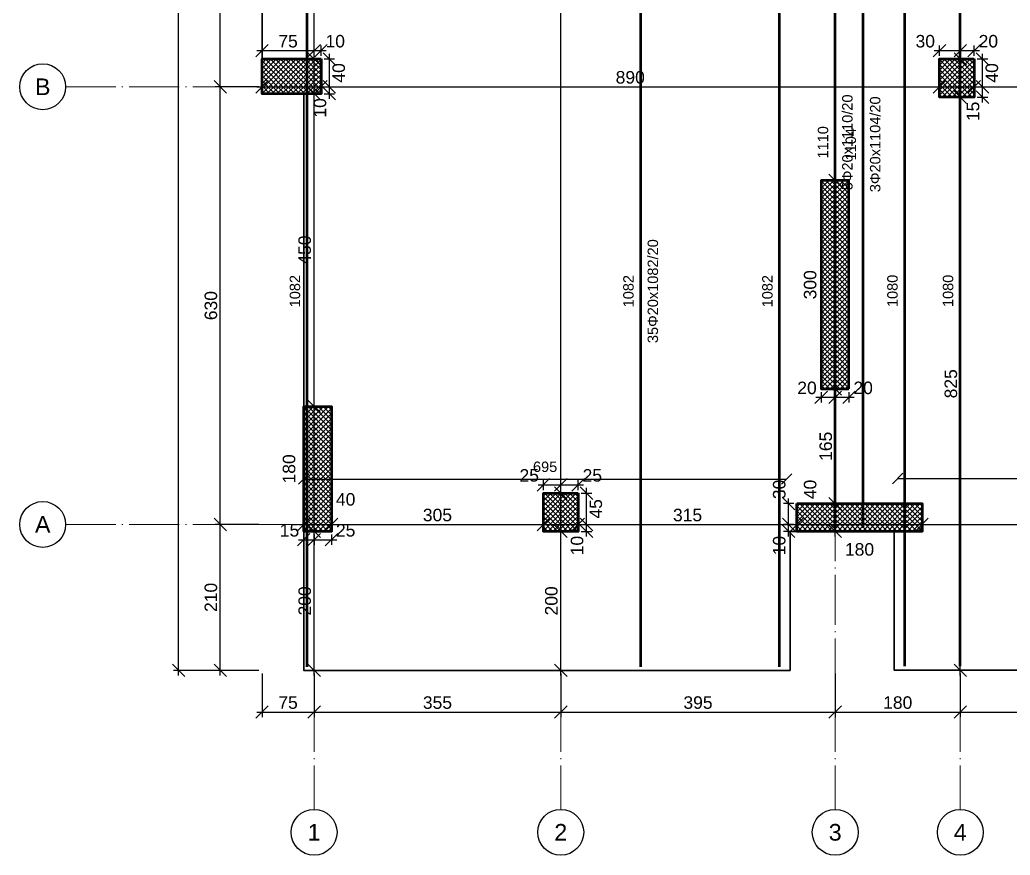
# Model space of a CAD drawing. Header units: millimetres. Extents: x -404 to 6018, y -5139 to 7890.
# Drawn here: x 3471 to 4897, y -466 to 736 of the extents above; entities that cross this region are included whole.
import ezdxf
from ezdxf.enums import TextEntityAlignment as Align

# ---------------------------------------------------------------- set-up
doc = ezdxf.new("R2010")
doc.units = ezdxf.units.MM
doc.linetypes.add('ZWCAD_ISO04W100', pattern=[30.5, 24, -3, 0.5, -3])
for name, color, linetype, lineweight in [('AXIS LINES', 255, 'ZWCAD_ISO04W100', 13), ('COLUMN', 140, 'Continuous', 53), ('SLAB', 3, 'Continuous', 35), ('WALL', 10, 'Continuous', 53)]:
    doc.layers.add(name, color=color, linetype=linetype, lineweight=lineweight)
for name, color, linetype in [('FLOOR', 3, 'Continuous'), ('FW_AXIS', 7, 'Continuous'), ('FW_COLUMN_HATCH', 8, 'Continuous'), ('FW_DIM', 7, 'Continuous'), ('FW_WALL_HATCH', 8, 'Continuous'), ('REB_BOT_MESH_Y', 5, 'Continuous'), ('REB_BOT_MESH_Y_RANGE', 5, 'Continuous'), ('REB_BOT_MESH_Y_TEXT', 5, 'Continuous')]:
    doc.layers.add(name, color=color, linetype=linetype)
doc.styles.add('REBAR_TXT', font='arial.ttf')
doc.styles.get("Standard").update_dxf_attribs({"font": 'arial.ttf'})
doc.dimstyles.new('FW_DIM', dxfattribs={"dimtxt": 18, "dimasz": 9, "dimexe": 7.5, "dimexo": 4.5, "dimgap": 4.5, "dimtad": 1, "dimdec": 0, "dimtxsty": 'Standard', "dimtsz": 9, "dimcen": 2.5, "dimdle": 7.5, "dimclrd": 256, "dimclre": 256, "dimclrt": 7, "dimazin": 3, "dimtfac": 1, "dimtmove": 2, "dimatfit": 3})
doc.dimstyles.new('REBAR M-200', dxfattribs={"dimtxt": 15, "dimasz": 15, "dimexe": 25, "dimexo": 12.5, "dimgap": 10, "dimtad": 1, "dimdec": 0, "dimtxsty": 'Standard', "dimblk": 'NONE', "dimcen": 50, "dimse1": 1, "dimse2": 1, "dimclrd": 6, "dimclre": 6, "dimclrt": 7, "dimazin": 3, "dimtfac": 1, "dimtmove": 2, "dimatfit": 3, "dimldrblk": 'NONE', "dimlwd": 53})
doc.dimstyles.new('REBAR RANGE', dxfattribs={"dimtxt": 15, "dimasz": 2.5, "dimexe": 0, "dimexo": 0, "dimgap": 10, "dimtad": 1, "dimdec": 0, "dimtxsty": 'Standard', "dimtsz": 7.5, "dimcen": 2.5, "dimse1": 1, "dimse2": 1, "dimclrd": 6, "dimclre": 6, "dimclrt": 7, "dimazin": 3, "dimtfac": 1, "dimtmove": 2, "dimatfit": 3, "dimlwd": 25})

# ---------------------------------------------------------------- blocks, each defined once
blk = doc.blocks.new('*D529')
at = {"color": 6, "lineweight": 53}
blk.add_line((4365, -195), (4365, 886.5), dxfattribs=at)
at = {"layer": 'Defpoints'}
for p in [(4365, 886.5), (4365, -195), (4365, -195)]:
    blk.add_point(p, dxfattribs=at)
at = {"layer": 'REB_BOT_MESH_Y', "color": 7, "insert": (4347.5, 345.8), "char_height": 15, "attachment_point": 5, "rotation": 90}
blk.add_mtext('1082', dxfattribs=at)
blk = doc.blocks.new('_NONE')
blk = doc.blocks.new('*D540')
at = {"color": 6, "lineweight": 53}
blk.add_line((4825, -194), (4825, 886.5), dxfattribs=at)
at = {"layer": 'Defpoints'}
for p in [(4825, 886.5), (4825, -194), (4825, -194)]:
    blk.add_point(p, dxfattribs=at)
at = {"layer": 'REB_BOT_MESH_Y', "color": 7, "insert": (4807.5, 346.2), "char_height": 15, "attachment_point": 5, "rotation": 90}
blk.add_mtext('1080', dxfattribs=at)
blk = doc.blocks.new('*D550')
at = {"color": 6, "lineweight": 53}
blk.add_line((4565, -195), (4565, 886.5), dxfattribs=at)
at = {"layer": 'Defpoints'}
for p in [(4565, 886.5), (4565, -195), (4565, -195)]:
    blk.add_point(p, dxfattribs=at)
at = {"layer": 'REB_BOT_MESH_Y', "color": 7, "insert": (4547.5, 345.8), "char_height": 15, "attachment_point": 5, "rotation": 90}
blk.add_mtext('1082', dxfattribs=at)
blk = doc.blocks.new('*D554')
at = {"color": 6, "lineweight": 53}
blk.add_line((4745, -194), (4745, 886.5), dxfattribs=at)
at = {"layer": 'Defpoints'}
for p in [(4745, 886.5), (4745, -194), (4745, -194)]:
    blk.add_point(p, dxfattribs=at)
at = {"layer": 'REB_BOT_MESH_Y', "color": 7, "insert": (4727.5, 346.2), "char_height": 15, "attachment_point": 5, "rotation": 90}
blk.add_mtext('1080', dxfattribs=at)
blk = doc.blocks.new('*D565')
at = {"color": 6, "lineweight": 53}
blk.add_line((3885, -195), (3885, 886.5), dxfattribs=at)
at = {"layer": 'Defpoints'}
for p in [(3885, 886.5), (3885, -195), (3885, -195)]:
    blk.add_point(p, dxfattribs=at)
at = {"layer": 'REB_BOT_MESH_Y', "color": 7, "insert": (3867.5, 345.8), "char_height": 15, "attachment_point": 5, "rotation": 90}
blk.add_mtext('1082', dxfattribs=at)
blk = doc.blocks.new('*D569')
at = {"color": 6, "lineweight": 53}
blk.add_line((4685, 5), (4685, 1109.5), dxfattribs=at)
at = {"layer": 'Defpoints'}
for p in [(4685, 1109.5), (4685, 5), (4685, 5)]:
    blk.add_point(p, dxfattribs=at)
at = {"layer": 'REB_BOT_MESH_Y', "color": 7, "insert": (4667.5, 557.2), "char_height": 15, "attachment_point": 5, "rotation": 90}
blk.add_mtext('1104', dxfattribs=at)
blk = doc.blocks.new('_Oblique')
at = {"color": 0, "linetype": 'ByBlock', "lineweight": -2}
blk.add_line((-0.5, -0.5), (0.5, 0.5), dxfattribs=at)
blk = doc.blocks.new('*D576')
at = {"color": 6, "lineweight": 25}
blk.add_line((3880, 75.4), (4575, 75.4), dxfattribs=at)
at = {"layer": 'Defpoints'}
for p in [(3880, 75.4), (3880, 75.4), (4575, 75.4)]:
    blk.add_point(p, dxfattribs=at)
at = {"layer": 'REB_BOT_MESH_Y_RANGE', "color": 6, "xscale": 15, "yscale": 15}
for p in [(3880, 75.4), (4575, 75.4)]:
    blk.add_blockref('_OBLIQUE', p, dxfattribs=at)
at = {"layer": 'REB_BOT_MESH_Y_RANGE', "color": 7, "insert": (4227.5, 92.9), "char_height": 15, "attachment_point": 5}
blk.add_mtext('695', dxfattribs=at)
blk = doc.blocks.new('*D577')
at = {"color": 6, "lineweight": 25}
blk.add_line((4735, 76.1), (5415, 76.1), dxfattribs=at)
at = {"layer": 'Defpoints'}
for p in [(4735, 76.1), (4735, 76.1), (5415, 76.1)]:
    blk.add_point(p, dxfattribs=at)
at = {"layer": 'REB_BOT_MESH_Y_RANGE', "color": 6, "xscale": 15, "yscale": 15}
for p in [(4735, 76.1), (5415, 76.1)]:
    blk.add_blockref('_OBLIQUE', p, dxfattribs=at)
at = {"layer": 'REB_BOT_MESH_Y_RANGE', "color": 7, "insert": (5075, 93.6), "char_height": 15, "attachment_point": 5}
blk.add_mtext('680', dxfattribs=at)
blk = doc.blocks.new('*D594')
at = {"color": 6, "lineweight": 53}
blk.add_line((4645, 5), (4645, 1115), dxfattribs=at)
at = {"layer": 'Defpoints'}
for p in [(4645, 1115), (4645, 5), (4645, 5)]:
    blk.add_point(p, dxfattribs=at)
at = {"layer": 'REB_BOT_MESH_Y', "color": 7, "insert": (4627.5, 560), "char_height": 15, "attachment_point": 5, "rotation": 90}
blk.add_mtext('1110', dxfattribs=at)
blk = doc.blocks.new('*D610')
for p, q in [((3872.5, -12), (3902.5, -12)), ((3880, -4.5), (3880, -19.5)), ((3895, -4.5), (3895, -19.5))]:
    blk.add_line(p, q)
at = {"layer": 'Defpoints'}
for p in [(3880, 0), (3895, 0), (3880, -12)]:
    blk.add_point(p, dxfattribs=at)
at = {"layer": 'FW_DIM', "xscale": 18, "yscale": 18}
for p in [(3880, -12), (3895, -12)]:
    blk.add_blockref('_OBLIQUE', p, dxfattribs=at)
at = {"layer": 'FW_DIM', "color": 7, "insert": (3859.6, 1.5), "char_height": 18, "attachment_point": 5}
blk.add_mtext('15', dxfattribs=at)
blk = doc.blocks.new('*D611')
for p, q in [((3887.5, -12), (3927.5, -12)), ((3895, -4.5), (3895, -19.5)), ((3920, -4.5), (3920, -19.5))]:
    blk.add_line(p, q)
at = {"layer": 'Defpoints'}
for p in [(3895, 0), (3920, 0), (3895, -12)]:
    blk.add_point(p, dxfattribs=at)
at = {"layer": 'FW_DIM', "xscale": 18, "yscale": 18}
for p in [(3895, -12), (3920, -12)]:
    blk.add_blockref('_OBLIQUE', p, dxfattribs=at)
at = {"layer": 'FW_DIM', "color": 7, "insert": (3940.4, 1.5), "char_height": 18, "attachment_point": 5}
blk.add_mtext('25', dxfattribs=at)
blk = doc.blocks.new('*D626')
for p, q in [((4578, -7.5), (4578, 17.5)), ((4585.5, 10), (4570.5, 10)), ((4585.5, 0), (4570.5, 0))]:
    blk.add_line(p, q)
at = {"layer": 'Defpoints'}
for p in [(4578, 0), (4590, 10), (4590, 0)]:
    blk.add_point(p, dxfattribs=at)
at = {"layer": 'FW_DIM', "xscale": 18, "yscale": 18, "rotation": 90}
for p in [(4578, 10), (4578, 0)]:
    blk.add_blockref('_OBLIQUE', p, dxfattribs=at)
at = {"layer": 'FW_DIM', "color": 7, "insert": (4564.5, -20.4), "char_height": 18, "attachment_point": 5, "rotation": 90}
blk.add_mtext('10', dxfattribs=at)
blk = doc.blocks.new('*D627')
for p, q in [((4578, 2.5), (4578, 47.5)), ((4585.5, 40), (4570.5, 40)), ((4585.5, 10), (4570.5, 10))]:
    blk.add_line(p, q)
at = {"layer": 'Defpoints'}
for p in [(4590, 40), (4578, 10), (4590, 10)]:
    blk.add_point(p, dxfattribs=at)
at = {"layer": 'FW_DIM', "xscale": 18, "yscale": 18, "rotation": 90}
for p in [(4578, 40), (4578, 10)]:
    blk.add_blockref('_OBLIQUE', p, dxfattribs=at)
at = {"layer": 'FW_DIM', "color": 7, "insert": (4564.5, 60.4), "char_height": 18, "attachment_point": 5, "rotation": 90}
blk.add_mtext('30', dxfattribs=at)
blk = doc.blocks.new('*D630')
for p, q in [((4624.8, 200.5), (4624.8, 185.5)), ((4645, 200.5), (4645, 185.5)), ((4617.3, 193), (4652.5, 193))]:
    blk.add_line(p, q)
at = {"layer": 'Defpoints'}
for p in [(4624.8, 205), (4645, 205), (4624.8, 193)]:
    blk.add_point(p, dxfattribs=at)
at = {"layer": 'FW_DIM', "xscale": 18, "yscale": 18}
for p in [(4624.8, 193), (4645, 193)]:
    blk.add_blockref('_OBLIQUE', p, dxfattribs=at)
at = {"layer": 'FW_DIM', "color": 7, "insert": (4604.4, 206.5), "char_height": 18, "attachment_point": 5}
blk.add_mtext('20', dxfattribs=at)
blk = doc.blocks.new('*D631')
for p, q in [((4645, 200.5), (4645, 185.5)), ((4664.8, 200.5), (4664.8, 185.5)), ((4637.5, 193), (4672.3, 193))]:
    blk.add_line(p, q)
at = {"layer": 'Defpoints'}
for p in [(4645, 205), (4664.8, 205), (4645, 193)]:
    blk.add_point(p, dxfattribs=at)
at = {"layer": 'FW_DIM', "xscale": 18, "yscale": 18}
for p in [(4645, 193), (4664.8, 193)]:
    blk.add_blockref('_OBLIQUE', p, dxfattribs=at)
at = {"layer": 'FW_DIM', "color": 7, "insert": (4685.2, 206.5), "char_height": 18, "attachment_point": 5}
blk.add_mtext('20', dxfattribs=at)
blk = doc.blocks.new('*D662')
for p, q in [((3820, 684.5), (3820, 699.5)), ((3895, 684.5), (3895, 699.5)), ((3812.5, 692), (3902.5, 692))]:
    blk.add_line(p, q)
at = {"layer": 'Defpoints'}
for p in [(3820, 692), (3820, 680), (3895, 680)]:
    blk.add_point(p, dxfattribs=at)
at = {"layer": 'FW_DIM', "xscale": 18, "yscale": 18}
for p in [(3820, 692), (3895, 692)]:
    blk.add_blockref('_OBLIQUE', p, dxfattribs=at)
at = {"layer": 'FW_DIM', "color": 7, "insert": (3857.5, 705.5), "char_height": 18, "attachment_point": 5}
blk.add_mtext('75', dxfattribs=at)
blk = doc.blocks.new('*D663')
for p, q in [((3895, 684.5), (3895, 699.5)), ((3905, 684.5), (3905, 699.5)), ((3887.5, 692), (3912.5, 692))]:
    blk.add_line(p, q)
at = {"layer": 'Defpoints'}
for p in [(3895, 692), (3895, 680), (3905, 680)]:
    blk.add_point(p, dxfattribs=at)
at = {"layer": 'FW_DIM', "xscale": 18, "yscale": 18}
for p in [(3895, 692), (3905, 692)]:
    blk.add_blockref('_OBLIQUE', p, dxfattribs=at)
at = {"layer": 'FW_DIM', "color": 7, "insert": (3925.4, 705.5), "char_height": 18, "attachment_point": 5}
blk.add_mtext('10', dxfattribs=at)
blk = doc.blocks.new('*D664')
for p, q in [((3917, 622.5), (3917, 647.5)), ((3909.5, 640), (3924.5, 640)), ((3909.5, 630), (3924.5, 630))]:
    blk.add_line(p, q)
at = {"layer": 'Defpoints'}
for p in [(3905, 640), (3905, 630), (3917, 630)]:
    blk.add_point(p, dxfattribs=at)
at = {"layer": 'FW_DIM', "xscale": 18, "yscale": 18, "rotation": 90}
for p in [(3917, 640), (3917, 630)]:
    blk.add_blockref('_OBLIQUE', p, dxfattribs=at)
at = {"layer": 'FW_DIM', "color": 7, "insert": (3903.5, 609.6), "char_height": 18, "attachment_point": 5, "rotation": 90}
blk.add_mtext('10', dxfattribs=at)
blk = doc.blocks.new('*D665')
for p, q in [((3917, 632.5), (3917, 687.5)), ((3909.5, 680), (3924.5, 680)), ((3909.5, 640), (3924.5, 640))]:
    blk.add_line(p, q)
at = {"layer": 'Defpoints'}
for p in [(3905, 680), (3905, 640), (3917, 640)]:
    blk.add_point(p, dxfattribs=at)
at = {"layer": 'FW_DIM', "xscale": 18, "yscale": 18, "rotation": 90}
for p in [(3917, 680), (3917, 640)]:
    blk.add_blockref('_OBLIQUE', p, dxfattribs=at)
at = {"layer": 'FW_DIM', "color": 7, "insert": (3930.5, 660), "char_height": 18, "attachment_point": 5, "rotation": 90}
blk.add_mtext('40', dxfattribs=at)
blk = doc.blocks.new('*D666')
for p, q in [((4795, 684.5), (4795, 699.5)), ((4825, 684.5), (4825, 699.5)), ((4787.5, 692), (4832.5, 692))]:
    blk.add_line(p, q)
at = {"layer": 'Defpoints'}
for p in [(4795, 692), (4795, 680), (4825, 680)]:
    blk.add_point(p, dxfattribs=at)
at = {"layer": 'FW_DIM', "xscale": 18, "yscale": 18}
for p in [(4795, 692), (4825, 692)]:
    blk.add_blockref('_OBLIQUE', p, dxfattribs=at)
at = {"layer": 'FW_DIM', "color": 7, "insert": (4774.6, 705.5), "char_height": 18, "attachment_point": 5}
blk.add_mtext('30', dxfattribs=at)
blk = doc.blocks.new('*D667')
for p, q in [((4825, 684.5), (4825, 699.5)), ((4845, 684.5), (4845, 699.5)), ((4817.5, 692), (4852.5, 692))]:
    blk.add_line(p, q)
at = {"layer": 'Defpoints'}
for p in [(4825, 692), (4825, 680), (4845, 680)]:
    blk.add_point(p, dxfattribs=at)
at = {"layer": 'FW_DIM', "xscale": 18, "yscale": 18}
for p in [(4825, 692), (4845, 692)]:
    blk.add_blockref('_OBLIQUE', p, dxfattribs=at)
at = {"layer": 'FW_DIM', "color": 7, "insert": (4865.4, 705.5), "char_height": 18, "attachment_point": 5}
blk.add_mtext('20', dxfattribs=at)
blk = doc.blocks.new('*D668')
for p, q in [((4857, 617.5), (4857, 647.5)), ((4849.5, 640), (4864.5, 640)), ((4849.5, 625), (4864.5, 625))]:
    blk.add_line(p, q)
at = {"layer": 'Defpoints'}
for p in [(4845, 640), (4845, 625), (4857, 625)]:
    blk.add_point(p, dxfattribs=at)
at = {"layer": 'FW_DIM', "xscale": 18, "yscale": 18, "rotation": 90}
for p in [(4857, 640), (4857, 625)]:
    blk.add_blockref('_OBLIQUE', p, dxfattribs=at)
at = {"layer": 'FW_DIM', "color": 7, "insert": (4843.5, 604.6), "char_height": 18, "attachment_point": 5, "rotation": 90}
blk.add_mtext('15', dxfattribs=at)
blk = doc.blocks.new('*D669')
for p, q in [((4857, 632.5), (4857, 687.5)), ((4849.5, 680), (4864.5, 680)), ((4849.5, 640), (4864.5, 640))]:
    blk.add_line(p, q)
at = {"layer": 'Defpoints'}
for p in [(4845, 680), (4845, 640), (4857, 640)]:
    blk.add_point(p, dxfattribs=at)
at = {"layer": 'FW_DIM', "xscale": 18, "yscale": 18, "rotation": 90}
for p in [(4857, 680), (4857, 640)]:
    blk.add_blockref('_OBLIQUE', p, dxfattribs=at)
at = {"layer": 'FW_DIM', "color": 7, "insert": (4870.5, 660), "char_height": 18, "attachment_point": 5, "rotation": 90}
blk.add_mtext('40', dxfattribs=at)
blk = doc.blocks.new('*D673')
for p, q in [((4225, 59.5), (4225, 74.5)), ((4250, 59.5), (4250, 74.5)), ((4217.5, 67), (4257.5, 67))]:
    blk.add_line(p, q)
at = {"layer": 'Defpoints'}
for p in [(4225, 67), (4225, 55), (4250, 55)]:
    blk.add_point(p, dxfattribs=at)
at = {"layer": 'FW_DIM', "xscale": 18, "yscale": 18}
for p in [(4225, 67), (4250, 67)]:
    blk.add_blockref('_OBLIQUE', p, dxfattribs=at)
at = {"layer": 'FW_DIM', "color": 7, "insert": (4204.6, 80.5), "char_height": 18, "attachment_point": 5}
blk.add_mtext('25', dxfattribs=at)
blk = doc.blocks.new('*D674')
for p, q in [((4250, 59.5), (4250, 74.5)), ((4275, 59.5), (4275, 74.5)), ((4242.5, 67), (4282.5, 67))]:
    blk.add_line(p, q)
at = {"layer": 'Defpoints'}
for p in [(4250, 67), (4250, 55), (4275, 55)]:
    blk.add_point(p, dxfattribs=at)
at = {"layer": 'FW_DIM', "xscale": 18, "yscale": 18}
for p in [(4250, 67), (4275, 67)]:
    blk.add_blockref('_OBLIQUE', p, dxfattribs=at)
at = {"layer": 'FW_DIM', "color": 7, "insert": (4295.4, 80.5), "char_height": 18, "attachment_point": 5}
blk.add_mtext('25', dxfattribs=at)
blk = doc.blocks.new('*D675')
for p, q in [((4287, -7.5), (4287, 17.5)), ((4279.5, 10), (4294.5, 10)), ((4279.5, 0), (4294.5, 0))]:
    blk.add_line(p, q)
at = {"layer": 'Defpoints'}
for p in [(4275, 10), (4275, 0), (4287, 0)]:
    blk.add_point(p, dxfattribs=at)
at = {"layer": 'FW_DIM', "xscale": 18, "yscale": 18, "rotation": 90}
for p in [(4287, 10), (4287, 0)]:
    blk.add_blockref('_OBLIQUE', p, dxfattribs=at)
at = {"layer": 'FW_DIM', "color": 7, "insert": (4273.5, -20.4), "char_height": 18, "attachment_point": 5, "rotation": 90}
blk.add_mtext('10', dxfattribs=at)
blk = doc.blocks.new('*D676')
for p, q in [((4287, 2.5), (4287, 62.5)), ((4279.5, 55), (4294.5, 55)), ((4279.5, 10), (4294.5, 10))]:
    blk.add_line(p, q)
at = {"layer": 'Defpoints'}
for p in [(4275, 55), (4275, 10), (4287, 10)]:
    blk.add_point(p, dxfattribs=at)
at = {"layer": 'FW_DIM', "xscale": 18, "yscale": 18, "rotation": 90}
for p in [(4287, 55), (4287, 10)]:
    blk.add_blockref('_OBLIQUE', p, dxfattribs=at)
at = {"layer": 'FW_DIM', "color": 7, "insert": (4300.5, 32.5), "char_height": 18, "attachment_point": 5, "rotation": 90}
blk.add_mtext('45', dxfattribs=at)
blk = doc.blocks.new('*D686')
for p, q in [((3880, 14.5), (3880, 17.5)), ((3920, 14.5), (3920, 17.5)), ((3872.5, 10), (3927.5, 10))]:
    blk.add_line(p, q)
at = {"layer": 'Defpoints'}
for p in [(3880, 10), (3880, 10), (3920, 10)]:
    blk.add_point(p, dxfattribs=at)
at = {"layer": 'FW_DIM', "xscale": 18, "yscale": 18}
for p in [(3880, 10), (3920, 10)]:
    blk.add_blockref('_OBLIQUE', p, dxfattribs=at)
at = {"layer": 'FW_DIM', "color": 7, "insert": (3940.4, 46), "char_height": 18, "attachment_point": 5}
blk.add_mtext('40', dxfattribs=at)
blk = doc.blocks.new('*D687')
for p, q in [((3920, 14.5), (3920, 17.5)), ((4225, 14.5), (4225, 17.5)), ((3912.5, 10), (4232.5, 10))]:
    blk.add_line(p, q)
at = {"layer": 'Defpoints'}
for p in [(3920, 10), (3920, 10), (4225, 10)]:
    blk.add_point(p, dxfattribs=at)
at = {"layer": 'FW_DIM', "xscale": 18, "yscale": 18}
for p in [(3920, 10), (4225, 10)]:
    blk.add_blockref('_OBLIQUE', p, dxfattribs=at)
at = {"layer": 'FW_DIM', "color": 7, "insert": (4072.5, 23.5), "char_height": 18, "attachment_point": 5}
blk.add_mtext('305', dxfattribs=at)
blk = doc.blocks.new('*D688')
for p, q in [((4225, 14.5), (4225, 17.5)), ((4275, 14.5), (4275, 17.5)), ((4217.5, 10), (4282.5, 10))]:
    blk.add_line(p, q)
at = {"layer": 'Defpoints'}
for p in [(4225, 10), (4225, 10), (4275, 10)]:
    blk.add_point(p, dxfattribs=at)
at = {"layer": 'FW_DIM', "xscale": 18, "yscale": 18}
for p in [(4225, 10), (4275, 10)]:
    blk.add_blockref('_OBLIQUE', p, dxfattribs=at)
blk = doc.blocks.new('*D689')
for p, q in [((4275, 14.5), (4275, 17.5)), ((4590, 14.5), (4590, 17.5)), ((4267.5, 10), (4597.5, 10))]:
    blk.add_line(p, q)
at = {"layer": 'Defpoints'}
for p in [(4275, 10), (4275, 10), (4590, 10)]:
    blk.add_point(p, dxfattribs=at)
at = {"layer": 'FW_DIM', "xscale": 18, "yscale": 18}
for p in [(4275, 10), (4590, 10)]:
    blk.add_blockref('_OBLIQUE', p, dxfattribs=at)
at = {"layer": 'FW_DIM', "color": 7, "insert": (4432.5, 23.5), "char_height": 18, "attachment_point": 5}
blk.add_mtext('315', dxfattribs=at)
blk = doc.blocks.new('*D690')
for p, q in [((4590, 14.5), (4590, 17.5)), ((4770, 14.5), (4770, 17.5)), ((4582.5, 10), (4777.5, 10))]:
    blk.add_line(p, q)
at = {"layer": 'Defpoints'}
for p in [(4590, 10), (4590, 10), (4770, 10)]:
    blk.add_point(p, dxfattribs=at)
at = {"layer": 'FW_DIM', "xscale": 18, "yscale": 18}
for p in [(4590, 10), (4770, 10)]:
    blk.add_blockref('_OBLIQUE', p, dxfattribs=at)
at = {"layer": 'FW_DIM', "color": 7, "insert": (4680, -26), "char_height": 18, "attachment_point": 5}
blk.add_mtext('180', dxfattribs=at)
blk = doc.blocks.new('*D691')
for p, q in [((4770, 14.5), (4770, 17.5)), ((5180, 14.5), (5180, 17.5)), ((4762.5, 10), (5187.5, 10))]:
    blk.add_line(p, q)
at = {"layer": 'Defpoints'}
for p in [(4770, 10), (4770, 10), (5180, 10)]:
    blk.add_point(p, dxfattribs=at)
at = {"layer": 'FW_DIM', "xscale": 18, "yscale": 18}
for p in [(4770, 10), (5180, 10)]:
    blk.add_blockref('_OBLIQUE', p, dxfattribs=at)
at = {"layer": 'FW_DIM', "color": 7, "insert": (4975, 23.5), "char_height": 18, "attachment_point": 5}
blk.add_mtext('410', dxfattribs=at)
blk = doc.blocks.new('*D693')
for p, q in [((3820, 644.5), (3820, 647.5)), ((3905, 644.5), (3905, 647.5)), ((3812.5, 640), (3912.5, 640))]:
    blk.add_line(p, q)
at = {"layer": 'Defpoints'}
for p in [(3820, 640), (3820, 640), (3905, 640)]:
    blk.add_point(p, dxfattribs=at)
at = {"layer": 'FW_DIM', "xscale": 18, "yscale": 18}
for p in [(3820, 640), (3905, 640)]:
    blk.add_blockref('_OBLIQUE', p, dxfattribs=at)
blk = doc.blocks.new('*D694')
for p, q in [((3905, 644.5), (3905, 647.5)), ((4795, 644.5), (4795, 647.5)), ((3897.5, 640), (4802.5, 640))]:
    blk.add_line(p, q)
at = {"layer": 'Defpoints'}
for p in [(3905, 640), (3905, 640), (4795, 640)]:
    blk.add_point(p, dxfattribs=at)
at = {"layer": 'FW_DIM', "xscale": 18, "yscale": 18}
for p in [(3905, 640), (4795, 640)]:
    blk.add_blockref('_OBLIQUE', p, dxfattribs=at)
at = {"layer": 'FW_DIM', "color": 7, "insert": (4350, 653.5), "char_height": 18, "attachment_point": 5}
blk.add_mtext('890', dxfattribs=at)
blk = doc.blocks.new('*D695')
for p, q in [((4795, 644.5), (4795, 647.5)), ((4845, 644.5), (4845, 647.5)), ((4787.5, 640), (4852.5, 640))]:
    blk.add_line(p, q)
at = {"layer": 'Defpoints'}
for p in [(4795, 640), (4795, 640), (4845, 640)]:
    blk.add_point(p, dxfattribs=at)
at = {"layer": 'FW_DIM', "xscale": 18, "yscale": 18}
for p in [(4795, 640), (4845, 640)]:
    blk.add_blockref('_OBLIQUE', p, dxfattribs=at)
blk = doc.blocks.new('*D696')
for p, q in [((4845, 644.5), (4845, 647.5)), ((5410, 644.5), (5410, 647.5)), ((4837.5, 640), (5417.5, 640))]:
    blk.add_line(p, q)
at = {"layer": 'Defpoints'}
for p in [(4845, 640), (4845, 640), (5410, 640)]:
    blk.add_point(p, dxfattribs=at)
at = {"layer": 'FW_DIM', "xscale": 18, "yscale": 18}
for p in [(4845, 640), (5410, 640)]:
    blk.add_blockref('_OBLIQUE', p, dxfattribs=at)
at = {"layer": 'FW_DIM', "color": 7, "insert": (5127.5, 653.5), "char_height": 18, "attachment_point": 5}
blk.add_mtext('565', dxfattribs=at)
blk = doc.blocks.new('*D733')
for p, q in [((3890.5, 0), (3887.5, 0)), ((3895, -207.5), (3895, 7.5)), ((3890.5, -200), (3887.5, -200))]:
    blk.add_line(p, q)
at = {"layer": 'Defpoints'}
for p in [(3895, 0), (3895, -200), (3895, -200)]:
    blk.add_point(p, dxfattribs=at)
at = {"layer": 'FW_DIM', "xscale": 18, "yscale": 18, "rotation": 90}
for p in [(3895, 0), (3895, -200)]:
    blk.add_blockref('_OBLIQUE', p, dxfattribs=at)
at = {"layer": 'FW_DIM', "color": 7, "insert": (3881.5, -100), "char_height": 18, "attachment_point": 5, "rotation": 90}
blk.add_mtext('200', dxfattribs=at)
blk = doc.blocks.new('*D734')
for p, q in [((3895, -7.5), (3895, 187.5)), ((3890.5, 180), (3887.5, 180)), ((3890.5, 0), (3887.5, 0))]:
    blk.add_line(p, q)
at = {"layer": 'Defpoints'}
for p in [(3895, 180), (3895, 0), (3895, 0)]:
    blk.add_point(p, dxfattribs=at)
at = {"layer": 'FW_DIM', "xscale": 18, "yscale": 18, "rotation": 90}
for p in [(3895, 180), (3895, 0)]:
    blk.add_blockref('_OBLIQUE', p, dxfattribs=at)
at = {"layer": 'FW_DIM', "color": 7, "insert": (3859, 90), "char_height": 18, "attachment_point": 5, "rotation": 90}
blk.add_mtext('180', dxfattribs=at)
blk = doc.blocks.new('*D735')
for p, q in [((3890.5, 630), (3887.5, 630)), ((3895, 172.5), (3895, 637.5)), ((3890.5, 180), (3887.5, 180))]:
    blk.add_line(p, q)
at = {"layer": 'Defpoints'}
for p in [(3895, 630), (3895, 180), (3895, 180)]:
    blk.add_point(p, dxfattribs=at)
at = {"layer": 'FW_DIM', "xscale": 18, "yscale": 18, "rotation": 90}
for p in [(3895, 630), (3895, 180)]:
    blk.add_blockref('_OBLIQUE', p, dxfattribs=at)
at = {"layer": 'FW_DIM', "color": 7, "insert": (3881.5, 405), "char_height": 18, "attachment_point": 5, "rotation": 90}
blk.add_mtext('450', dxfattribs=at)
blk = doc.blocks.new('*D736')
for p, q in [((3895, 622.5), (3895, 687.5)), ((3890.5, 680), (3887.5, 680)), ((3890.5, 630), (3887.5, 630))]:
    blk.add_line(p, q)
at = {"layer": 'Defpoints'}
for p in [(3895, 680), (3895, 630), (3895, 630)]:
    blk.add_point(p, dxfattribs=at)
at = {"layer": 'FW_DIM', "xscale": 18, "yscale": 18, "rotation": 90}
for p in [(3895, 680), (3895, 630)]:
    blk.add_blockref('_OBLIQUE', p, dxfattribs=at)
blk = doc.blocks.new('*D737')
for p, q in [((3890.5, 975), (3887.5, 975)), ((3895, 672.5), (3895, 982.5)), ((3890.5, 680), (3887.5, 680))]:
    blk.add_line(p, q)
at = {"layer": 'Defpoints'}
for p in [(3895, 975), (3895, 680), (3895, 680)]:
    blk.add_point(p, dxfattribs=at)
at = {"layer": 'FW_DIM', "xscale": 18, "yscale": 18, "rotation": 90}
for p in [(3895, 975), (3895, 680)]:
    blk.add_blockref('_OBLIQUE', p, dxfattribs=at)
at = {"layer": 'FW_DIM', "color": 7, "insert": (3881.5, 827.5), "char_height": 18, "attachment_point": 5, "rotation": 90}
blk.add_mtext('295', dxfattribs=at)
blk = doc.blocks.new('*D740')
for p, q in [((4245.5, 0), (4242.5, 0)), ((4250, -207.5), (4250, 7.5)), ((4245.5, -200), (4242.5, -200))]:
    blk.add_line(p, q)
at = {"layer": 'Defpoints'}
for p in [(4250, 0), (4250, -200), (4250, -200)]:
    blk.add_point(p, dxfattribs=at)
at = {"layer": 'FW_DIM', "xscale": 18, "yscale": 18, "rotation": 90}
for p in [(4250, 0), (4250, -200)]:
    blk.add_blockref('_OBLIQUE', p, dxfattribs=at)
at = {"layer": 'FW_DIM', "color": 7, "insert": (4236.5, -100), "char_height": 18, "attachment_point": 5, "rotation": 90}
blk.add_mtext('200', dxfattribs=at)
blk = doc.blocks.new('*D741')
for p, q in [((4250, -7.5), (4250, 62.5)), ((4245.5, 55), (4242.5, 55)), ((4245.5, 0), (4242.5, 0))]:
    blk.add_line(p, q)
at = {"layer": 'Defpoints'}
for p in [(4250, 55), (4250, 0), (4250, 0)]:
    blk.add_point(p, dxfattribs=at)
at = {"layer": 'FW_DIM', "xscale": 18, "yscale": 18, "rotation": 90}
for p in [(4250, 55), (4250, 0)]:
    blk.add_blockref('_OBLIQUE', p, dxfattribs=at)
blk = doc.blocks.new('*D742')
for p, q in [((4245.5, 1529.6), (4242.5, 1529.6)), ((4250, 47.5), (4250, 1537.1)), ((4245.5, 55), (4242.5, 55))]:
    blk.add_line(p, q)
at = {"layer": 'Defpoints'}
for p in [(4250, 1529.6), (4250, 55), (4250, 55)]:
    blk.add_point(p, dxfattribs=at)
at = {"layer": 'FW_DIM', "xscale": 18, "yscale": 18, "rotation": 90}
for p in [(4250, 1529.6), (4250, 55)]:
    blk.add_blockref('_OBLIQUE', p, dxfattribs=at)
at = {"layer": 'FW_DIM', "color": 7, "insert": (4236.5, 792.3), "char_height": 18, "attachment_point": 5, "rotation": 90}
blk.add_mtext('1475', dxfattribs=at)
blk = doc.blocks.new('*D748')
for p, q in [((4645, -7.5), (4645, 47.5)), ((4640.5, 40), (4637.5, 40)), ((4640.5, 0), (4637.5, 0))]:
    blk.add_line(p, q)
at = {"layer": 'Defpoints'}
for p in [(4645, 40), (4645, 0), (4645, 0)]:
    blk.add_point(p, dxfattribs=at)
at = {"layer": 'FW_DIM', "xscale": 18, "yscale": 18, "rotation": 90}
for p in [(4645, 40), (4645, 0)]:
    blk.add_blockref('_OBLIQUE', p, dxfattribs=at)
at = {"layer": 'FW_DIM', "color": 7, "insert": (4609, 60.4), "char_height": 18, "attachment_point": 5, "rotation": 90}
blk.add_mtext('40', dxfattribs=at)
blk = doc.blocks.new('*D749')
for p, q in [((4640.5, 205), (4637.5, 205)), ((4645, 32.5), (4645, 212.5)), ((4640.5, 40), (4637.5, 40))]:
    blk.add_line(p, q)
at = {"layer": 'Defpoints'}
for p in [(4645, 205), (4645, 40), (4645, 40)]:
    blk.add_point(p, dxfattribs=at)
at = {"layer": 'FW_DIM', "xscale": 18, "yscale": 18, "rotation": 90}
for p in [(4645, 205), (4645, 40)]:
    blk.add_blockref('_OBLIQUE', p, dxfattribs=at)
at = {"layer": 'FW_DIM', "color": 7, "insert": (4631.5, 122.5), "char_height": 18, "attachment_point": 5, "rotation": 90}
blk.add_mtext('165', dxfattribs=at)
blk = doc.blocks.new('*D750')
for p, q in [((4640.5, 505), (4637.5, 505)), ((4645, 197.5), (4645, 512.5)), ((4640.5, 205), (4637.5, 205))]:
    blk.add_line(p, q)
at = {"layer": 'Defpoints'}
for p in [(4645, 505), (4645, 205), (4645, 205)]:
    blk.add_point(p, dxfattribs=at)
at = {"layer": 'FW_DIM', "xscale": 18, "yscale": 18, "rotation": 90}
for p in [(4645, 505), (4645, 205)]:
    blk.add_blockref('_OBLIQUE', p, dxfattribs=at)
at = {"layer": 'FW_DIM', "color": 7, "insert": (4609, 355), "char_height": 18, "attachment_point": 5, "rotation": 90}
blk.add_mtext('300', dxfattribs=at)
blk = doc.blocks.new('*D751')
for p, q in [((4645, 497.5), (4645, 1102.5)), ((4640.5, 1095), (4637.5, 1095)), ((4640.5, 505), (4637.5, 505))]:
    blk.add_line(p, q)
at = {"layer": 'Defpoints'}
for p in [(4645, 1095), (4645, 505), (4645, 505)]:
    blk.add_point(p, dxfattribs=at)
at = {"layer": 'FW_DIM', "xscale": 18, "yscale": 18, "rotation": 90}
for p in [(4645, 1095), (4645, 505)]:
    blk.add_blockref('_OBLIQUE', p, dxfattribs=at)
at = {"layer": 'FW_DIM', "color": 7, "insert": (4631.5, 800), "char_height": 18, "attachment_point": 5, "rotation": 90}
blk.add_mtext('590', dxfattribs=at)
blk = doc.blocks.new('*D756')
for p, q in [((4825, -207.4), (4825, 632.5)), ((4820.5, 625), (4817.5, 625)), ((4820.5, -199.9), (4817.5, -199.9))]:
    blk.add_line(p, q)
at = {"layer": 'Defpoints'}
for p in [(4825, 625), (4825, -199.9), (4825, -199.9)]:
    blk.add_point(p, dxfattribs=at)
at = {"layer": 'FW_DIM', "xscale": 18, "yscale": 18, "rotation": 90}
for p in [(4825, 625), (4825, -199.9)]:
    blk.add_blockref('_OBLIQUE', p, dxfattribs=at)
at = {"layer": 'FW_DIM', "color": 7, "insert": (4811.5, 212.5), "char_height": 18, "attachment_point": 5, "rotation": 90}
blk.add_mtext('825', dxfattribs=at)
blk = doc.blocks.new('*D757')
for p, q in [((4825, 617.5), (4825, 687.5)), ((4820.5, 680), (4817.5, 680)), ((4820.5, 625), (4817.5, 625))]:
    blk.add_line(p, q)
at = {"layer": 'Defpoints'}
for p in [(4825, 680), (4825, 625), (4825, 625)]:
    blk.add_point(p, dxfattribs=at)
at = {"layer": 'FW_DIM', "xscale": 18, "yscale": 18, "rotation": 90}
for p in [(4825, 680), (4825, 625)]:
    blk.add_blockref('_OBLIQUE', p, dxfattribs=at)
blk = doc.blocks.new('*D758')
for p, q in [((4825, 672.5), (4825, 1247.5)), ((4820.5, 1240), (4817.5, 1240)), ((4820.5, 680), (4817.5, 680))]:
    blk.add_line(p, q)
at = {"layer": 'Defpoints'}
for p in [(4825, 1240), (4825, 680), (4825, 680)]:
    blk.add_point(p, dxfattribs=at)
at = {"layer": 'FW_DIM', "xscale": 18, "yscale": 18, "rotation": 90}
for p in [(4825, 1240), (4825, 680)]:
    blk.add_blockref('_OBLIQUE', p, dxfattribs=at)
at = {"layer": 'FW_DIM', "color": 7, "insert": (4811.5, 960), "char_height": 18, "attachment_point": 5, "rotation": 90}
blk.add_mtext('560', dxfattribs=at)
blk = doc.blocks.new('*D784')
for p, q in [((3820, -204.5), (3820, -267.5)), ((3895, -204.5), (3895, -267.5)), ((3812.5, -260), (3902.5, -260))]:
    blk.add_line(p, q)
at = {"layer": 'Defpoints'}
for p in [(3820, -200), (3895, -200), (3820, -260)]:
    blk.add_point(p, dxfattribs=at)
at = {"layer": 'FW_DIM', "xscale": 18, "yscale": 18}
for p in [(3820, -260), (3895, -260)]:
    blk.add_blockref('_OBLIQUE', p, dxfattribs=at)
at = {"layer": 'FW_DIM', "color": 7, "insert": (3857.5, -246.5), "char_height": 18, "attachment_point": 5}
blk.add_mtext('75', dxfattribs=at)
blk = doc.blocks.new('*D785')
for p, q in [((3895, -204.5), (3895, -267.5)), ((4250, -204.5), (4250, -267.5)), ((3887.5, -260), (4257.5, -260))]:
    blk.add_line(p, q)
at = {"layer": 'Defpoints'}
for p in [(3895, -200), (4250, -200), (3895, -260)]:
    blk.add_point(p, dxfattribs=at)
at = {"layer": 'FW_DIM', "xscale": 18, "yscale": 18}
for p in [(3895, -260), (4250, -260)]:
    blk.add_blockref('_OBLIQUE', p, dxfattribs=at)
at = {"layer": 'FW_DIM', "color": 7, "insert": (4072.5, -246.5), "char_height": 18, "attachment_point": 5}
blk.add_mtext('355', dxfattribs=at)
blk = doc.blocks.new('*D786')
for p, q in [((4250, -204.5), (4250, -267.5)), ((4645, -204.5), (4645, -267.5)), ((4242.5, -260), (4652.5, -260))]:
    blk.add_line(p, q)
at = {"layer": 'Defpoints'}
for p in [(4250, -200), (4645, -200), (4250, -260)]:
    blk.add_point(p, dxfattribs=at)
at = {"layer": 'FW_DIM', "xscale": 18, "yscale": 18}
for p in [(4250, -260), (4645, -260)]:
    blk.add_blockref('_OBLIQUE', p, dxfattribs=at)
at = {"layer": 'FW_DIM', "color": 7, "insert": (4447.5, -246.5), "char_height": 18, "attachment_point": 5}
blk.add_mtext('395', dxfattribs=at)
blk = doc.blocks.new('*D787')
for p, q in [((4645, -204.5), (4645, -267.5)), ((4825, -204.5), (4825, -267.5)), ((4637.5, -260), (4832.5, -260))]:
    blk.add_line(p, q)
at = {"layer": 'Defpoints'}
for p in [(4645, -200), (4825, -200), (4645, -260)]:
    blk.add_point(p, dxfattribs=at)
at = {"layer": 'FW_DIM', "xscale": 18, "yscale": 18}
for p in [(4645, -260), (4825, -260)]:
    blk.add_blockref('_OBLIQUE', p, dxfattribs=at)
at = {"layer": 'FW_DIM', "color": 7, "insert": (4735, -246.5), "char_height": 18, "attachment_point": 5}
blk.add_mtext('180', dxfattribs=at)
blk = doc.blocks.new('*D788')
for p, q in [((4825, -204.5), (4825, -267.5)), ((5480, -204.5), (5480, -267.5)), ((4817.5, -260), (5487.5, -260))]:
    blk.add_line(p, q)
at = {"layer": 'Defpoints'}
for p in [(4825, -200), (5480, -200), (4825, -260)]:
    blk.add_point(p, dxfattribs=at)
at = {"layer": 'FW_DIM', "xscale": 18, "yscale": 18}
for p in [(4825, -260), (5480, -260)]:
    blk.add_blockref('_OBLIQUE', p, dxfattribs=at)
at = {"layer": 'FW_DIM', "color": 7, "insert": (5152.5, -246.5), "char_height": 18, "attachment_point": 5}
blk.add_mtext('655', dxfattribs=at)
blk = doc.blocks.new('*D791')
for p, q in [((3760, -207.5), (3760, 17.5)), ((3815.5, 10), (3752.5, 10)), ((3815.5, -200), (3752.5, -200))]:
    blk.add_line(p, q)
at = {"layer": 'Defpoints'}
for p in [(3820, 10), (3760, -200), (3820, -200)]:
    blk.add_point(p, dxfattribs=at)
at = {"layer": 'FW_DIM', "xscale": 18, "yscale": 18, "rotation": 90}
for p in [(3760, 10), (3760, -200)]:
    blk.add_blockref('_OBLIQUE', p, dxfattribs=at)
at = {"layer": 'FW_DIM', "color": 7, "insert": (3746.5, -95), "char_height": 18, "attachment_point": 5, "rotation": 90}
blk.add_mtext('210', dxfattribs=at)
blk = doc.blocks.new('*D792')
for p, q in [((3760, 2.5), (3760, 647.5)), ((3815.5, 640), (3752.5, 640)), ((3815.5, 10), (3752.5, 10))]:
    blk.add_line(p, q)
at = {"layer": 'Defpoints'}
for p in [(3820, 640), (3760, 10), (3820, 10)]:
    blk.add_point(p, dxfattribs=at)
at = {"layer": 'FW_DIM', "xscale": 18, "yscale": 18, "rotation": 90}
for p in [(3760, 640), (3760, 10)]:
    blk.add_blockref('_OBLIQUE', p, dxfattribs=at)
at = {"layer": 'FW_DIM', "color": 7, "insert": (3746.5, 325), "char_height": 18, "attachment_point": 5, "rotation": 90}
blk.add_mtext('630', dxfattribs=at)
blk = doc.blocks.new('*D793')
for p, q in [((3760, 632.5), (3760, 1087.5)), ((3815.5, 1080), (3752.5, 1080)), ((3815.5, 640), (3752.5, 640))]:
    blk.add_line(p, q)
at = {"layer": 'Defpoints'}
for p in [(3820, 1080), (3760, 640), (3820, 640)]:
    blk.add_point(p, dxfattribs=at)
at = {"layer": 'FW_DIM', "xscale": 18, "yscale": 18, "rotation": 90}
for p in [(3760, 1080), (3760, 640)]:
    blk.add_blockref('_OBLIQUE', p, dxfattribs=at)
at = {"layer": 'FW_DIM', "color": 7, "insert": (3746.5, 860), "char_height": 18, "attachment_point": 5, "rotation": 90}
blk.add_mtext('440', dxfattribs=at)
blk = doc.blocks.new('*D809')
for p, q in [((3815.5, 2940.1), (3692.5, 2940.1)), ((3700, -207.5), (3700, 2947.6)), ((3815.5, -200), (3692.5, -200))]:
    blk.add_line(p, q)
at = {"layer": 'Defpoints'}
for p in [(3820, 2940.1), (3700, -200), (3820, -200)]:
    blk.add_point(p, dxfattribs=at)
at = {"layer": 'FW_DIM', "xscale": 18, "yscale": 18, "rotation": 90}
for p in [(3700, 2940.1), (3700, -200)]:
    blk.add_blockref('_OBLIQUE', p, dxfattribs=at)
at = {"layer": 'FW_DIM', "color": 7, "insert": (3686.5, 1370), "char_height": 18, "attachment_point": 5, "rotation": 90}
blk.add_mtext('3140', dxfattribs=at)

msp = doc.modelspace()

# ---------------------------------------------------------------- hatches: boundary and pattern name
at = {"layer": 'FW_COLUMN_HATCH'}
h = msp.add_hatch(dxfattribs=at)
h.set_pattern_fill('ANSI37', scale=1.6)
h.paths.add_polyline_path([(3905, 680), (3905, 630), (3820, 630), (3820, 680), (3905, 680), (3905, 680)])
h = msp.add_hatch(dxfattribs=at)
h.set_pattern_fill('ANSI37', scale=1.6)
h.paths.add_polyline_path([(4845, 680), (4845, 625), (4795, 625), (4795, 680), (4845, 680)])
h = msp.add_hatch(dxfattribs=at)
h.set_pattern_fill('ANSI37', scale=1.6)
h.paths.add_polyline_path([(4275, 55), (4275, 0), (4225, 0), (4225, 55), (4275, 55)])
at = {"layer": 'FW_WALL_HATCH'}
h = msp.add_hatch(dxfattribs=at)
h.set_pattern_fill('ANSI37', scale=1.6)
h.paths.add_polyline_path([(4664.8, 205), (4624.8, 205), (4624.8, 505), (4664.8, 505), (4664.8, 205)])
h = msp.add_hatch(dxfattribs=at)
h.set_pattern_fill('ANSI37', scale=1.6)
h.paths.add_polyline_path([(3880, 0), (3880, 180), (3920, 180), (3920, 0), (3880, 0)])
h = msp.add_hatch(dxfattribs=at)
h.set_pattern_fill('ANSI37', scale=1.6)
h.paths.add_polyline_path([(4590, 40), (4770, 40), (4770, 0), (4590, 0), (4590, 40)])

# ---------------------------------------------------------------- linework, layer by layer
at = {"layer": 'AXIS LINES', "color": 0, "ltscale": 3}
for points in [[(3895, 3140), (3895, -400.1)], [(4250, 3140), (4250, -400.1)], [(4645, 3140), (4645, -400.1)], [(4825, 3140), (4825, -400.1)], [(3537.4, 640), (5952.4, 640)], [(3537.4, 10), (5952.4, 10)]]:
    msp.add_lwpolyline(points, dxfattribs=at)
at = {"layer": 'COLUMN', "ltscale": 0.08}
for points in [[(3905, 680), (3905, 630), (3820, 630), (3820, 680), (3905, 680)], [(4845, 680), (4845, 625), (4795, 625), (4795, 680), (4845, 680)], [(4275, 55), (4275, 0), (4225, 0), (4225, 55), (4275, 55)]]:
    msp.add_lwpolyline(points, dxfattribs=at)
at = {"layer": 'FLOOR'}
msp.add_line((4565.1, -200), (4175.1, -200), dxfattribs=at)
at = {"layer": 'FW_AXIS'}
for centre in [(3504.4, 640), (3504.4, 10), (3895, -433.1), (4250, -433.1), (4645, -433.1), (4825, -433.1)]:
    msp.add_circle(centre, 33, dxfattribs=at)
at = {"layer": 'SLAB', "ltscale": 0.08}
msp.add_lwpolyline([(4464.9, 1950), (4464.9, 1490), (4385, 1490), (4385.1, 1529.4), (3920.1, 1530), (3920.1, 1410), (3820, 1410), (3820, 680), (3820, 630), (3880, 630), (3880, -200), (4580.1, -200), (4580.1, 0), (4730, 0), (4730, -199.9), (5430, -199.9)], dxfattribs=at)
at = {"layer": 'WALL', "ltscale": 0.08}
msp.add_lwpolyline([(4664.8, 205), (4664.8, 505), (4624.8, 505), (4624.8, 205), (4664.8, 205)], dxfattribs=at)
for points in [[(3880, 0), (3880, 180), (3920, 180), (3920, 0)], [(4590, 40), (4770, 40), (4770, 0), (4590, 0)]]:
    msp.add_lwpolyline(points, close=True, dxfattribs=at)

# ---------------------------------------------------------------- texts
at = {"layer": 'FW_AXIS', "color": 7, "style": 'REBAR_TXT'}
for s, p in [('B', (3504.4, 640)), ('A', (3504.4, 10)), ('1', (3895, -433.1)), ('2', (4250, -433.1)), ('3', (4645, -433.1)), ('4', (4825, -433.1))]:
    msp.add_text(s, height=24, dxfattribs=at).set_placement(p, align=Align.MIDDLE_CENTER)
at = {"layer": 'REB_BOT_MESH_Y_TEXT', "color": 7, "style": 'REBAR_TXT'}
for s, p in [('5Φ20x1110/20', (4655, 560)), ('3Φ20x1104/20', (4695, 557.2)), ('35Φ20x1082/20', (4375, 345.8))]:
    msp.add_text(s, height=15, rotation=90, dxfattribs=at).set_placement(p, align=Align.TOP_CENTER)

# ---------------------------------------------------------------- dimensions: what is measured, and where the dimension line sits
at = {"layer": 'FW_DIM'}
for base, p1, p2, picture, middle in [((3700, -200), (3820, -200), (3820, 2940.1), '*D809', (3686.5, 1370)), ((3760, 640), (3820, 640), (3820, 1080), '*D793', (3746.5, 860)), ((3760, 10), (3820, 10), (3820, 640), '*D792', (3746.5, 325)), ((3760, -200), (3820, -200), (3820, 10), '*D791', (3746.5, -95))]:
    dim = msp.add_linear_dim(base=base, p1=p1, p2=p2, angle=90, dimstyle='FW_DIM', dxfattribs=at)
    dim.commit()
    dim.dimension.update_dxf_attribs({"geometry": picture, "text_midpoint": middle})
for base, p1, p2, text, picture, middle in [((4250, 55), (4250, 55), (4250, 1529.6), '1475', '*D742', (4236.5, 792.3)), ((4825, 680), (4825, 680), (4825, 1240), '560', '*D758', (4811.5, 960)), ((4645, 505), (4645, 505), (4645, 1095), '590', '*D751', (4631.5, 800)), ((3895, 680), (3895, 680), (3895, 975), '295', '*D737', (3881.5, 827.5)), ((3895, 630), (3895, 630), (3895, 680), ' ', '*D736', (3895, 655)), ((3917, 640), (3905, 640), (3905, 680), '40', '*D665', (3930.5, 660)), ((4825, 625), (4825, 625), (4825, 680), ' ', '*D757', (4825, 652.5)), ((4857, 640), (4845, 640), (4845, 680), '40', '*D669', (4870.5, 660)), ((3917, 630), (3905, 630), (3905, 640), '10', '*D664', (3903.5, 609.6)), ((4857, 625), (4845, 625), (4845, 640), '15', '*D668', (4843.5, 604.6)), ((3895, 180), (3895, 180), (3895, 630), '450', '*D735', (3881.5, 405)), ((4825, -199.9), (4825, -199.9), (4825, 625), '825', '*D756', (4811.5, 212.5)), ((4645, 205), (4645, 205), (4645, 505), '300', '*D750', (4609, 355)), ((4645, 40), (4645, 40), (4645, 205), '165', '*D749', (4631.5, 122.5)), ((3895, 0), (3895, 0), (3895, 180), '180', '*D734', (3859, 90)), ((4578, 10), (4590, 10), (4590, 40), '30', '*D627', (4564.5, 60.4)), ((4645, 0), (4645, 0), (4645, 40), '40', '*D748', (4609, 60.4)), ((4250, 0), (4250, 0), (4250, 55), ' ', '*D741', (4250, 27.5)), ((4287, 10), (4275, 10), (4275, 55), '45', '*D676', (4300.5, 32.5)), ((4287, 0), (4275, 0), (4275, 10), '10', '*D675', (4273.5, -20.4)), ((4578, 0), (4590, 0), (4590, 10), '10', '*D626', (4564.5, -20.4)), ((3895, -200), (3895, -200), (3895, 0), '200', '*D733', (3881.5, -100)), ((4250, -200), (4250, -200), (4250, 0), '200', '*D740', (4236.5, -100))]:
    dim = msp.add_linear_dim(base=base, p1=p1, p2=p2, angle=90, text=text, dimstyle='FW_DIM', override={"dimtmove": 2}, dxfattribs=at)
    dim.commit()
    dim.dimension.update_dxf_attribs({"geometry": picture, "text_midpoint": middle, "dimtype": 160})
for base, p1, p2, text, picture, middle in [((3820, 692), (3820, 680), (3895, 680), '75', '*D662', (3857.5, 705.5)), ((3895, 692), (3895, 680), (3905, 680), '10', '*D663', (3925.4, 705.5)), ((4795, 692), (4795, 680), (4825, 680), '30', '*D666', (4774.6, 705.5)), ((4825, 692), (4825, 680), (4845, 680), '20', '*D667', (4865.4, 705.5)), ((3905, 640), (3905, 640), (4795, 640), '890', '*D694', (4350, 653.5)), ((4845, 640), (4845, 640), (5410, 640), '565', '*D696', (5127.5, 653.5)), ((3820, 640), (3820, 640), (3905, 640), ' ', '*D693', (3862.5, 640)), ((4795, 640), (4795, 640), (4845, 640), ' ', '*D695', (4820, 640)), ((4624.8, 193), (4624.8, 205), (4645, 205), '20', '*D630', (4604.4, 206.5)), ((4645, 193), (4645, 205), (4664.8, 205), '20', '*D631', (4685.2, 206.5)), ((4225, 67), (4225, 55), (4250, 55), '25', '*D673', (4204.6, 80.5)), ((4250, 67), (4250, 55), (4275, 55), '25', '*D674', (4295.4, 80.5)), ((3880, 10), (3880, 10), (3920, 10), '40', '*D686', (3940.4, 46)), ((3920, 10), (3920, 10), (4225, 10), '305', '*D687', (4072.5, 23.5)), ((4275, 10), (4275, 10), (4590, 10), '315', '*D689', (4432.5, 23.5)), ((4770, 10), (4770, 10), (5180, 10), '410', '*D691', (4975, 23.5)), ((4225, 10), (4225, 10), (4275, 10), ' ', '*D688', (4250, 10)), ((4590, 10), (4590, 10), (4770, 10), '180', '*D690', (4680, -26)), ((3880, -12), (3880, 0), (3895, 0), '15', '*D610', (3859.6, 1.5)), ((3895, -12), (3895, 0), (3920, 0), '25', '*D611', (3940.4, 1.5))]:
    dim = msp.add_linear_dim(base=base, p1=p1, p2=p2, text=text, dimstyle='FW_DIM', override={"dimtmove": 2}, dxfattribs=at)
    dim.commit()
    dim.dimension.update_dxf_attribs({"geometry": picture, "text_midpoint": middle, "dimtype": 160})
for base, p1, p2, picture, middle in [((3820, -260), (3820, -200), (3895, -200), '*D784', (3857.5, -246.5)), ((3895, -260), (3895, -200), (4250, -200), '*D785', (4072.5, -246.5)), ((4250, -260), (4250, -200), (4645, -200), '*D786', (4447.5, -246.5)), ((4645, -260), (4645, -200), (4825, -200), '*D787', (4735, -246.5)), ((4825, -260), (4825, -200), (5480, -200), '*D788', (5152.5, -246.5))]:
    dim = msp.add_linear_dim(base=base, p1=p1, p2=p2, dimstyle='FW_DIM', dxfattribs=at)
    dim.commit()
    dim.dimension.update_dxf_attribs({"geometry": picture, "text_midpoint": middle})
at = {"layer": 'REB_BOT_MESH_Y'}
for base, p1, p2, picture, middle in [((4645, 5), (4645, 5), (4645, 1115), '*D594', (4627.5, 560)), ((4684.986936, 5), (4684.986936, 5), (4684.986936, 1109.5), '*D569', (4667.486936, 557.25)), ((3884.986936, -195), (3884.986936, -195), (3884.986936, 886.5), '*D565', (3867.486936, 345.75)), ((4364.986936, -195), (4364.986936, -195), (4364.986936, 886.5), '*D529', (4347.486936, 345.75)), ((4564.986936, -195), (4564.986936, -195), (4564.986936, 886.5), '*D550', (4547.486936, 345.75)), ((4744.986936, -194), (4744.986936, -194), (4744.986936, 886.5), '*D554', (4727.486936, 346.25)), ((4824.986936, -194), (4824.986936, -194), (4824.986936, 886.5), '*D540', (4807.486936, 346.25))]:
    dim = msp.add_linear_dim(base=base, p1=p1, p2=p2, angle=90, dimstyle='REBAR M-200', dxfattribs=at)
    dim.commit()
    dim.dimension.update_dxf_attribs({"geometry": picture, "text_midpoint": middle})
at = {"layer": 'REB_BOT_MESH_Y_RANGE'}
for base, p1, p2, picture, middle in [((3880, 75.4), (3880, 75.4), (4575, 75.4), '*D576', (4227.5, 92.9)), ((4735, 76.1), (4735, 76.1), (5415, 76.1), '*D577', (5075, 93.6))]:
    dim = msp.add_linear_dim(base=base, p1=p1, p2=p2, dimstyle='REBAR RANGE', dxfattribs=at)
    dim.commit()
    dim.dimension.update_dxf_attribs({"geometry": picture, "text_midpoint": middle})

doc.saveas('drawing.dxf')
